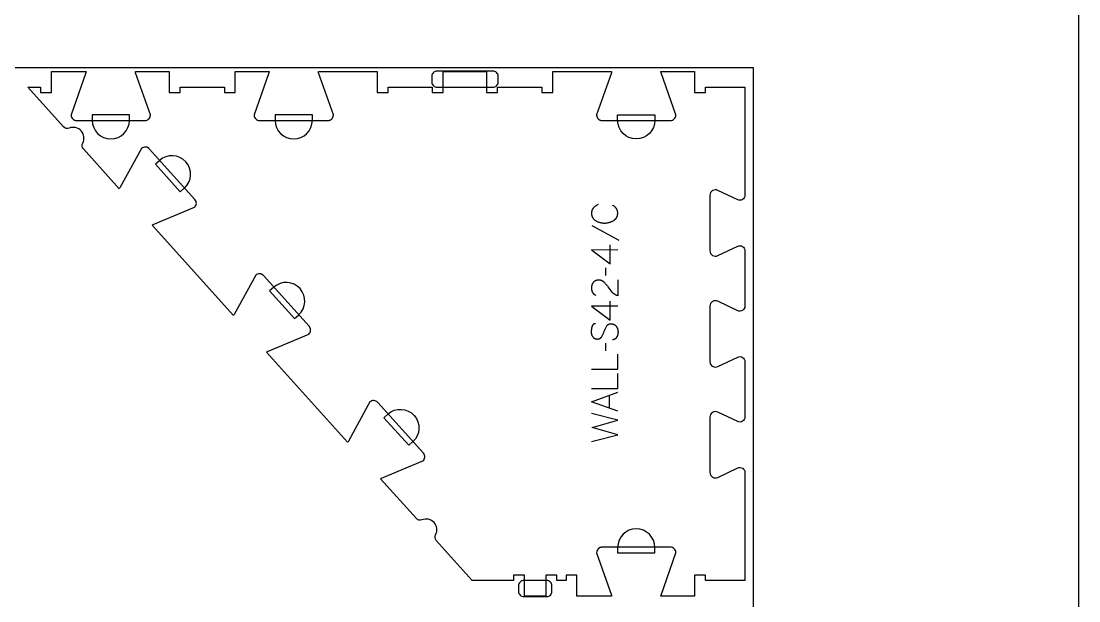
# Model space of a CAD drawing. Extents: x -10701 to -7518, y -19593 to -11999.
# Drawn here: x -8726 to -7518, y -17272 to -16610 of the extents above; entities that cross this region are included whole.
import ezdxf

# ---------------------------------------------------------------- set-up
doc = ezdxf.new("R2010")
doc.units = 0
for name, color, linetype in [('0_SHEET_SPRUCEPLY_2440X122', 1, 'CONTINUOUS'), ('1_ANYTOOL_1MMDEEP_LABELS_S', 2, 'CONTINUOUS'), ('4_ANYTOOL_CUTTHROUGH_OUTSI', 5, 'CONTINUOUS'), ('5_ANYTOOL_HALF_MILL_9MM_IN', 3, 'CONTINUOUS'), ('DONOTCUT', 18, 'CONTINUOUS')]:
    doc.layers.add(name, color=color, linetype=linetype)

msp = doc.modelspace()

# ---------------------------------------------------------------- linework, layer by layer
at = {"layer": '0_SHEET_SPRUCEPLY_2440X122'}
msp.add_lwpolyline([(-10329.7, -16663.3), (-10329.7, -17883.3), (-7889.7, -17883.3), (-7889.7, -16663.3)], close=True, dxfattribs=at)
at = {"layer": '1_ANYTOOL_1MMDEEP_LABELS_S'}
for points in [[(-8067.1, -16819.4), (-8067.5, -16819.6), (-8067.9, -16819.8), (-8068.2, -16820), (-8068.6, -16820.1), (-8069, -16820.3), (-8069.3, -16820.6), (-8069.7, -16820.8), (-8070, -16821), (-8070.4, -16821.2), (-8070.7, -16821.5), (-8071, -16821.8), (-8071.3, -16822), (-8071.6, -16822.3), (-8071.9, -16822.6), (-8072.2, -16822.9), (-8072.4, -16823.2), (-8072.6, -16823.4), (-8072.7, -16823.5), (-8072.8, -16823.7), (-8072.9, -16823.8), (-8073, -16824), (-8073.2, -16824.2), (-8073.3, -16824.3), (-8073.4, -16824.5), (-8073.5, -16824.7), (-8073.6, -16824.9), (-8073.6, -16825.1), (-8073.7, -16825.2), (-8073.8, -16825.4), (-8073.9, -16825.6), (-8074, -16825.8), (-8074, -16826), (-8074.1, -16826.2), (-8074.1, -16826.4), (-8074.2, -16826.6), (-8074.3, -16826.8), (-8074.3, -16827), (-8074.3, -16827.2), (-8074.4, -16827.4), (-8074.4, -16827.6), (-8074.5, -16827.8), (-8074.5, -16828), (-8074.5, -16828.2), (-8074.5, -16828.4), (-8074.5, -16828.6), (-8074.5, -16828.9), (-8074.6, -16829.1), (-8074.6, -16829.3), (-8074.6, -16829.6), (-8074.5, -16830), (-8074.5, -16830.3), (-8074.5, -16830.6), (-8074.4, -16831), (-8074.4, -16831.3), (-8074.3, -16831.6), (-8074.3, -16831.9), (-8074.2, -16832.2), (-8074.1, -16832.5), (-8074, -16832.8), (-8073.9, -16833.1), (-8073.8, -16833.3), (-8073.7, -16833.5), (-8073.7, -16833.6), (-8073.6, -16833.8), (-8073.5, -16833.9), (-8073.5, -16834), (-8073.4, -16834.2), (-8073.3, -16834.3), (-8073.2, -16834.4), (-8073.2, -16834.5), (-8073.1, -16834.7), (-8073, -16834.8), (-8072.9, -16834.9), (-8072.8, -16835), (-8072.7, -16835.2), (-8072.5, -16835.4), (-8072.3, -16835.6), (-8072.1, -16835.8), (-8071.9, -16836.1), (-8071.7, -16836.3), (-8071.5, -16836.5), (-8071.2, -16836.7), (-8071, -16836.9), (-8070.7, -16837.1), (-8070.4, -16837.3), (-8070.2, -16837.5), (-8069.9, -16837.6), (-8069.3, -16838), (-8068.7, -16838.3), (-8068.1, -16838.6), (-8067.5, -16838.9), (-8066.8, -16839.1), (-8066.2, -16839.4), (-8065.6, -16839.6), (-8064.9, -16839.7), (-8064.3, -16839.9), (-8063.6, -16840.1), (-8063, -16840.2), (-8062.3, -16840.3), (-8061.6, -16840.3), (-8060.9, -16840.4), (-8060.3, -16840.4), (-8059.6, -16840.4), (-8058.9, -16840.4), (-8058.2, -16840.4), (-8057.5, -16840.3), (-8056.8, -16840.3), (-8056.1, -16840.2), (-8055.5, -16840), (-8054.8, -16839.9), (-8054.5, -16839.8), (-8054.2, -16839.7), (-8053.9, -16839.6), (-8053.5, -16839.5), (-8053.2, -16839.4), (-8052.9, -16839.3), (-8052.6, -16839.2), (-8052.3, -16839.1), (-8051.7, -16838.8), (-8051, -16838.6), (-8050.4, -16838.3), (-8049.8, -16837.9), (-8049.2, -16837.6), (-8049, -16837.4), (-8048.7, -16837.2), (-8048.4, -16837), (-8048.1, -16836.8), (-8047.9, -16836.6), (-8047.7, -16836.4), (-8047.4, -16836.2), (-8047.2, -16836), (-8047, -16835.8), (-8046.8, -16835.5), (-8046.6, -16835.3), (-8046.5, -16835.2), (-8046.4, -16835), (-8046.3, -16834.9), (-8046.2, -16834.8), (-8046.1, -16834.7), (-8046, -16834.5), (-8046, -16834.4), (-8045.9, -16834.3), (-8045.8, -16834.1), (-8045.7, -16834), (-8045.7, -16833.9), (-8045.6, -16833.7), (-8045.5, -16833.5), (-8045.3, -16833.2), (-8045.2, -16832.9), (-8045.1, -16832.6), (-8045, -16832.3), (-8044.9, -16832), (-8044.8, -16831.7), (-8044.8, -16831.4), (-8044.7, -16831), (-8044.7, -16830.7), (-8044.6, -16830.4), (-8044.6, -16830), (-8044.6, -16829.7), (-8044.6, -16829.3), (-8044.6, -16829), (-8044.6, -16828.6), (-8044.6, -16828.2), (-8044.6, -16828), (-8044.6, -16827.8), (-8044.6, -16827.7), (-8044.7, -16827.5), (-8044.7, -16827.3), (-8044.7, -16827.1), (-8044.7, -16827), (-8044.8, -16826.8), (-8044.8, -16826.6), (-8044.9, -16826.4), (-8044.9, -16826.3), (-8045, -16826.1), (-8045, -16825.9), (-8045.1, -16825.8), (-8045.1, -16825.6), (-8045.2, -16825.5), (-8045.3, -16825.3), (-8045.3, -16825.2), (-8045.4, -16825), (-8045.5, -16824.9), (-8045.5, -16824.7), (-8045.6, -16824.6), (-8045.7, -16824.4), (-8045.8, -16824.3), (-8045.9, -16824.1), (-8046, -16824), (-8046.1, -16823.9), (-8046.2, -16823.7), (-8046.4, -16823.5), (-8046.6, -16823.2), (-8046.8, -16823), (-8047.1, -16822.7), (-8047.3, -16822.5), (-8047.5, -16822.2), (-8047.8, -16822), (-8048, -16821.8), (-8048.3, -16821.5), (-8048.6, -16821.3), (-8048.9, -16821.1), (-8049.2, -16820.9), (-8049.5, -16820.7), (-8049.8, -16820.5), (-8050.1, -16820.3), (-8050.4, -16820.1)], [(-8074.1, -16843.1), (-8043.3, -16860.2)], [(-8044.6, -16871.3), (-8074.6, -16871.2), (-8053.2, -16887.2)], [(-8053.2, -16887.2), (-8053.2, -16865.5)], [(-8058.4, -16891.5), (-8058.4, -16900.3)], [(-8044.6, -16905.2), (-8044.6, -16923.5), (-8045.1, -16923.4), (-8045.3, -16923.3), (-8045.5, -16923.2), (-8045.8, -16923.2), (-8046, -16923.1), (-8046.2, -16923), (-8046.4, -16922.9), (-8046.6, -16922.8), (-8046.8, -16922.7), (-8047, -16922.6), (-8047.2, -16922.5), (-8047.4, -16922.3), (-8047.6, -16922.2), (-8047.8, -16922.1), (-8048, -16922), (-8048.2, -16921.8), (-8048.4, -16921.7), (-8048.6, -16921.6), (-8048.8, -16921.4), (-8049, -16921.3), (-8049.1, -16921.2), (-8049.3, -16921), (-8049.5, -16920.9), (-8049.7, -16920.7), (-8049.8, -16920.5), (-8050, -16920.4), (-8050.2, -16920.2), (-8050.3, -16920), (-8050.5, -16919.9), (-8050.8, -16919.5), (-8052, -16918), (-8053.2, -16916.5), (-8054.4, -16915), (-8055.5, -16913.5), (-8056, -16912.7), (-8056.6, -16912), (-8057.2, -16911.3), (-8057.8, -16910.6), (-8058.4, -16909.9), (-8059, -16909.3), (-8059.6, -16908.7), (-8060.2, -16908.1), (-8060.4, -16907.9), (-8060.5, -16907.8), (-8060.7, -16907.7), (-8060.8, -16907.5), (-8061, -16907.4), (-8061.2, -16907.3), (-8061.3, -16907.2), (-8061.5, -16907), (-8061.7, -16906.9), (-8061.9, -16906.8), (-8062, -16906.7), (-8062.2, -16906.6), (-8062.4, -16906.5), (-8062.6, -16906.5), (-8062.8, -16906.4), (-8063, -16906.3), (-8063.2, -16906.2), (-8063.4, -16906.2), (-8063.6, -16906.1), (-8063.8, -16906.1), (-8064, -16906), (-8064.2, -16905.9), (-8064.4, -16905.9), (-8064.6, -16905.9), (-8064.8, -16905.8), (-8065, -16905.8), (-8065.2, -16905.8), (-8065.4, -16905.8), (-8065.7, -16905.7), (-8065.9, -16905.7), (-8066.1, -16905.7), (-8066.3, -16905.7), (-8066.6, -16905.7), (-8066.8, -16905.7), (-8067.1, -16905.7), (-8067.3, -16905.8), (-8067.5, -16905.8), (-8067.8, -16905.8), (-8068, -16905.8), (-8068.2, -16905.9), (-8068.4, -16905.9), (-8068.7, -16906), (-8068.9, -16906), (-8069.1, -16906.1), (-8069.3, -16906.1), (-8069.5, -16906.2), (-8069.7, -16906.3), (-8069.9, -16906.4), (-8070.1, -16906.4), (-8070.2, -16906.5), (-8070.4, -16906.6), (-8070.6, -16906.7), (-8070.8, -16906.8), (-8071, -16906.9), (-8071.1, -16907), (-8071.3, -16907.1), (-8071.4, -16907.3), (-8071.6, -16907.4), (-8071.8, -16907.5), (-8071.9, -16907.7), (-8072, -16907.8), (-8072.2, -16907.9), (-8072.3, -16908.1), (-8072.5, -16908.2), (-8072.6, -16908.4), (-8072.7, -16908.6), (-8072.8, -16908.7), (-8072.9, -16908.9), (-8073.1, -16909.1), (-8073.2, -16909.2), (-8073.3, -16909.4), (-8073.4, -16909.6), (-8073.5, -16909.8), (-8073.6, -16910), (-8073.7, -16910.1), (-8073.7, -16910.3), (-8073.8, -16910.5), (-8073.9, -16910.7), (-8074, -16910.9), (-8074, -16911.1), (-8074.1, -16911.3), (-8074.2, -16911.5), (-8074.2, -16911.7), (-8074.3, -16911.9), (-8074.3, -16912.1), (-8074.4, -16912.4), (-8074.4, -16912.6), (-8074.4, -16912.8), (-8074.5, -16913), (-8074.5, -16913.2), (-8074.5, -16913.5), (-8074.5, -16913.7), (-8074.5, -16913.9), (-8074.5, -16914.2), (-8074.6, -16914.6), (-8074.6, -16915), (-8074.5, -16915.4), (-8074.5, -16915.7), (-8074.5, -16916.1), (-8074.4, -16916.4), (-8074.4, -16916.7), (-8074.3, -16917.1), (-8074.2, -16917.4), (-8074.2, -16917.7), (-8074.1, -16917.9), (-8074.1, -16918), (-8074, -16918.2), (-8074, -16918.3), (-8073.9, -16918.5), (-8073.8, -16918.6), (-8073.8, -16918.7), (-8073.7, -16918.9), (-8073.6, -16919), (-8073.6, -16919.2), (-8073.5, -16919.3), (-8073.4, -16919.4), (-8073.4, -16919.6), (-8073.3, -16919.7), (-8073.2, -16919.8), (-8073.1, -16920), (-8073, -16920.1), (-8072.9, -16920.2), (-8072.9, -16920.4), (-8072.8, -16920.5), (-8072.7, -16920.6), (-8072.6, -16920.7), (-8072.5, -16920.8), (-8072.4, -16921), (-8072.3, -16921.1), (-8072.1, -16921.2), (-8072, -16921.3), (-8071.9, -16921.4), (-8071.8, -16921.5), (-8071.7, -16921.6), (-8071.6, -16921.7), (-8071.4, -16921.8), (-8071.2, -16922), (-8070.9, -16922.2), (-8070.7, -16922.4), (-8070.4, -16922.6), (-8070.1, -16922.8), (-8069.8, -16923), (-8069.5, -16923.1)], [(-8053.2, -16951.4), (-8053.2, -16929.7)], [(-8044.6, -16935.5), (-8074.6, -16935.4), (-8053.2, -16951.4)], [(-8070, -16955.5), (-8070.2, -16955.5), (-8070.3, -16955.5), (-8070.3, -16955.5), (-8070.4, -16955.5), (-8070.5, -16955.5), (-8070.6, -16955.5), (-8070.7, -16955.5), (-8070.8, -16955.5), (-8070.9, -16955.6), (-8071, -16955.6), (-8071, -16955.6), (-8071.1, -16955.6), (-8071.2, -16955.6), (-8071.3, -16955.7), (-8071.4, -16955.7), (-8071.4, -16955.7), (-8071.5, -16955.7), (-8071.6, -16955.8), (-8071.7, -16955.8), (-8071.7, -16955.8), (-8071.8, -16955.9), (-8071.9, -16955.9), (-8072, -16955.9), (-8072, -16956), (-8072.1, -16956), (-8072.2, -16956.1), (-8072.2, -16956.1), (-8072.3, -16956.1), (-8072.4, -16956.2), (-8072.4, -16956.2), (-8072.5, -16956.3), (-8072.5, -16956.3), (-8072.6, -16956.4), (-8072.7, -16956.5), (-8072.7, -16956.5), (-8072.8, -16956.6), (-8072.8, -16956.6), (-8072.9, -16956.7), (-8073, -16956.8), (-8073, -16956.8), (-8073.1, -16956.9), (-8073.1, -16957), (-8073.2, -16957), (-8073.2, -16957.1), (-8073.3, -16957.2), (-8073.3, -16957.2), (-8073.4, -16957.3), (-8073.4, -16957.4), (-8073.4, -16957.5), (-8073.5, -16957.6), (-8073.5, -16957.6), (-8073.6, -16957.8), (-8073.7, -16958), (-8073.8, -16958.2), (-8073.8, -16958.4), (-8073.9, -16958.6), (-8074, -16958.8), (-8074.2, -16959.6), (-8074.4, -16960.4), (-8074.5, -16961.2), (-8074.7, -16961.9), (-8074.7, -16962.3), (-8074.8, -16962.7), (-8074.8, -16963.1), (-8074.8, -16963.4), (-8074.9, -16963.8), (-8074.9, -16964.1), (-8074.9, -16964.5), (-8074.9, -16964.9), (-8074.9, -16965.1), (-8074.9, -16965.3), (-8074.9, -16965.4), (-8074.9, -16965.6), (-8074.9, -16965.8), (-8074.8, -16966), (-8074.8, -16966.2), (-8074.8, -16966.4), (-8074.8, -16966.6), (-8074.7, -16966.8), (-8074.7, -16966.9), (-8074.6, -16967.1), (-8074.6, -16967.3), (-8074.6, -16967.5), (-8074.5, -16967.7), (-8074.4, -16967.8), (-8074.4, -16968), (-8074.3, -16968.2), (-8074.3, -16968.4), (-8074.2, -16968.5), (-8074.1, -16968.7), (-8074, -16968.9), (-8074, -16969), (-8073.9, -16969.2), (-8073.8, -16969.4), (-8073.7, -16969.5), (-8073.6, -16969.7), (-8073.5, -16969.8), (-8073.4, -16970), (-8073.3, -16970.2), (-8073.2, -16970.3), (-8073.1, -16970.5), (-8073, -16970.6), (-8072.8, -16970.8), (-8072.7, -16970.9), (-8072.6, -16971.1), (-8072.5, -16971.2), (-8072.3, -16971.3), (-8072.2, -16971.4), (-8072.1, -16971.6), (-8071.9, -16971.7), (-8071.8, -16971.8), (-8071.6, -16971.9), (-8071.5, -16972), (-8071.3, -16972.1), (-8071.2, -16972.2), (-8071, -16972.3), (-8070.9, -16972.3), (-8070.7, -16972.4), (-8070.5, -16972.5), (-8070.4, -16972.6), (-8070.2, -16972.6), (-8070, -16972.7), (-8069.8, -16972.7), (-8069.7, -16972.8), (-8069.5, -16972.8), (-8069.3, -16972.8), (-8069.1, -16972.9), (-8068.9, -16972.9), (-8068.7, -16972.9), (-8068.5, -16972.9), (-8068.3, -16973), (-8068.1, -16973), (-8067.9, -16973), (-8067.7, -16973), (-8067.4, -16973), (-8067.2, -16972.9), (-8067, -16972.9), (-8066.8, -16972.9), (-8066.6, -16972.9), (-8066.4, -16972.8), (-8066.3, -16972.8), (-8066.1, -16972.7), (-8065.9, -16972.7), (-8065.7, -16972.6), (-8065.5, -16972.6), (-8065.4, -16972.5), (-8065.4, -16972.5), (-8065.3, -16972.5), (-8065.2, -16972.4), (-8065.1, -16972.4), (-8065, -16972.3), (-8064.9, -16972.3), (-8064.9, -16972.3), (-8064.8, -16972.2), (-8064.7, -16972.2), (-8064.6, -16972.1), (-8064.6, -16972.1), (-8064.5, -16972), (-8064.4, -16972), (-8064.3, -16971.9), (-8064.3, -16971.9), (-8064.2, -16971.8), (-8064.1, -16971.7), (-8064.1, -16971.7), (-8064, -16971.6), (-8063.9, -16971.6), (-8063.9, -16971.5), (-8063.8, -16971.4), (-8063.7, -16971.4), (-8063.6, -16971.2), (-8063.5, -16971.1), (-8063.4, -16970.9), (-8063.2, -16970.8), (-8063.1, -16970.6), (-8063, -16970.5), (-8062.9, -16970.3), (-8062.8, -16970.1), (-8062.4, -16969.4), (-8062, -16968.7), (-8061.7, -16967.9), (-8061.3, -16967.2), (-8061, -16966.4), (-8060.6, -16965.6), (-8060.3, -16964.8), (-8060, -16964), (-8059.7, -16963.1), (-8059.4, -16962.3), (-8059, -16961.5), (-8058.7, -16960.8), (-8058.3, -16960), (-8057.9, -16959.3), (-8057.5, -16958.6), (-8057.1, -16957.9), (-8057, -16957.8), (-8056.8, -16957.6), (-8056.7, -16957.4), (-8056.7, -16957.4), (-8056.6, -16957.3), (-8056.5, -16957.2), (-8056.5, -16957.1), (-8056.4, -16957.1), (-8056.4, -16957), (-8056.3, -16956.9), (-8056.2, -16956.9), (-8056.2, -16956.8), (-8056.1, -16956.8), (-8056, -16956.7), (-8055.9, -16956.6), (-8055.9, -16956.6), (-8055.8, -16956.5), (-8055.7, -16956.5), (-8055.7, -16956.4), (-8055.6, -16956.4), (-8055.5, -16956.3), (-8055.4, -16956.3), (-8055.3, -16956.2), (-8055.3, -16956.2), (-8055.2, -16956.1), (-8055.1, -16956.1), (-8055, -16956), (-8054.9, -16956), (-8054.9, -16956), (-8054.8, -16955.9), (-8054.7, -16955.9), (-8054.6, -16955.9), (-8054.5, -16955.8), (-8054.4, -16955.8), (-8054.3, -16955.8), (-8054.2, -16955.7), (-8054.1, -16955.7), (-8054, -16955.7), (-8053.8, -16955.6), (-8053.6, -16955.6), (-8053.4, -16955.6), (-8053.2, -16955.5), (-8053, -16955.5), (-8052.7, -16955.5), (-8052.5, -16955.5), (-8052.3, -16955.5), (-8052.1, -16955.5), (-8051.9, -16955.5), (-8051.6, -16955.5), (-8051.4, -16955.5), (-8051.2, -16955.6), (-8050.9, -16955.6), (-8050.7, -16955.6), (-8050.5, -16955.7), (-8050.3, -16955.7), (-8050.1, -16955.8), (-8049.9, -16955.8), (-8049.7, -16955.9), (-8049.5, -16956), (-8049.3, -16956), (-8049.1, -16956.1), (-8048.9, -16956.2), (-8048.7, -16956.3), (-8048.6, -16956.4), (-8048.4, -16956.5), (-8048.2, -16956.6), (-8048, -16956.7), (-8047.9, -16956.8), (-8047.7, -16956.9), (-8047.6, -16957), (-8047.4, -16957.1), (-8047.3, -16957.3), (-8047.1, -16957.4), (-8047, -16957.6), (-8046.8, -16957.7), (-8046.7, -16957.9), (-8046.6, -16958), (-8046.4, -16958.2), (-8046.3, -16958.3), (-8046.2, -16958.5), (-8046.1, -16958.7), (-8045.9, -16959.1), (-8045.6, -16959.4), (-8045.5, -16959.8), (-8045.3, -16960.2), (-8045.1, -16960.5), (-8045, -16960.9), (-8044.9, -16961.1), (-8044.8, -16961.3), (-8044.8, -16961.5), (-8044.7, -16961.7), (-8044.6, -16961.9), (-8044.6, -16962.1), (-8044.5, -16962.3), (-8044.5, -16962.5), (-8044.5, -16962.7), (-8044.4, -16962.9), (-8044.4, -16963.1), (-8044.3, -16963.3), (-8044.3, -16963.5), (-8044.3, -16963.7), (-8044.3, -16964.1), (-8044.2, -16964.5), (-8044.2, -16964.9), (-8044.2, -16965.3), (-8044.2, -16965.7), (-8044.3, -16966.1), (-8044.3, -16966.5), (-8044.3, -16966.9), (-8044.4, -16967.3), (-8044.5, -16967.7), (-8044.6, -16968.1), (-8044.7, -16968.4), (-8044.8, -16968.8), (-8044.9, -16969.2), (-8045.1, -16969.5), (-8045.2, -16969.9), (-8045.4, -16970.3), (-8045.6, -16970.6), (-8045.8, -16970.9), (-8045.9, -16971.1), (-8046, -16971.3), (-8046.1, -16971.4), (-8046.2, -16971.6), (-8046.3, -16971.7), (-8046.4, -16971.9), (-8046.5, -16972), (-8046.6, -16972.1), (-8046.8, -16972.3), (-8046.9, -16972.4), (-8047, -16972.5), (-8047.2, -16972.6), (-8047.2, -16972.7), (-8047.3, -16972.7), (-8047.4, -16972.8), (-8047.4, -16972.8), (-8047.5, -16972.9), (-8047.6, -16972.9), (-8047.6, -16973), (-8047.7, -16973), (-8047.8, -16973), (-8047.9, -16973.1), (-8047.9, -16973.1), (-8048, -16973.2), (-8048.1, -16973.2), (-8048.2, -16973.2), (-8048.2, -16973.3), (-8048.3, -16973.3), (-8048.4, -16973.3), (-8048.5, -16973.4), (-8048.6, -16973.4), (-8048.6, -16973.4), (-8048.8, -16973.5), (-8049, -16973.5), (-8049.1, -16973.6), (-8049.3, -16973.6), (-8049.5, -16973.6), (-8049.7, -16973.6), (-8049.9, -16973.7), (-8050, -16973.7), (-8050.2, -16973.7), (-8050.4, -16973.7)], [(-8058.4, -16977.7), (-8058.4, -16986.5)], [(-8074.6, -17007.5), (-8044.6, -17007.5), (-8044.6, -16990.4)], [(-8074.6, -17029.3), (-8044.6, -17029.3), (-8044.6, -17012.2)], [(-8044.6, -17055.5), (-8074.6, -17044.6), (-8044.6, -17033.6)], [(-8054.1, -17052), (-8054.1, -17037.1)], [(-8074.6, -17090.2), (-8044.6, -17082.5), (-8073.7, -17074.1), (-8044.6, -17065.6), (-8074.6, -17058.1)]]:
    msp.add_lwpolyline(points, dxfattribs=at)
at = {"layer": '4_ANYTOOL_CUTTHROUGH_OUTSI', "color": 5}
msp.add_lwpolyline([(-7907.5, -17120.3, -0.257375), (-7901.9, -17120.6, -0.257375), (-7899.3, -17125.5), (-7899.3, -17248.8), (-7944.3, -17248.8), (-7944.3, -17242.8), (-7956.8, -17242.8), (-7956.8, -17266.8), (-7995.4, -17266.8), (-7995.4, -17266.8, -0.061485), (-7995.1, -17265.5), (-7978.2, -17217.2), (-7978.2, -17217.1), (-7978.2, -17217.1), (-7978.2, -17217.1, 0.414214), (-7984.5, -17210.8), (-8062.5, -17210.8), (-8062.6, -17210.9), (-8062.8, -17210.9), (-8062.9, -17210.9), (-8063.1, -17210.9), (-8063.2, -17210.9), (-8063.4, -17210.9), (-8063.5, -17210.9), (-8063.7, -17211), (-8063.8, -17211), (-8064, -17211), (-8064.1, -17211.1), (-8064.3, -17211.1), (-8064.4, -17211.2), (-8064.6, -17211.2), (-8064.7, -17211.3), (-8064.9, -17211.3), (-8065, -17211.4), (-8065.1, -17211.5), (-8065.3, -17211.5), (-8065.4, -17211.6), (-8065.5, -17211.7), (-8065.7, -17211.7), (-8065.8, -17211.8), (-8065.9, -17211.9), (-8066.1, -17212), (-8066.2, -17212.1), (-8066.3, -17212.2), (-8066.4, -17212.3), (-8066.5, -17212.4), (-8066.7, -17212.5), (-8066.8, -17212.6), (-8066.9, -17212.7, 0.198912), (-8068.7, -17217.1), (-8068.7, -17217.1), (-8068.7, -17217.2), (-8051.8, -17265.5), (-8051.8, -17265.5, -0.061485), (-8051.6, -17266.8), (-8069, -17266.8), (-8091.1, -17266.8), (-8091.1, -17242.8), (-8103.6, -17242.8), (-8103.6, -17248.8), (-8114.1, -17248.8), (-8114.1, -17242.8), (-8126.6, -17242.8), (-8126.6, -17266.8), (-8151.1, -17266.8), (-8151.1, -17242.8), (-8163.6, -17242.8), (-8163.6, -17248.8), (-8210.8, -17248.8), (-8251.8, -17203.3), (-8251.8, -17203.3, -0.317837), (-8252.6, -17196.7, 0.707107), (-8268.1, -17179.6, -0.317837), (-8274.5, -17178.1), (-8315.4, -17132.7, -0.061485), (-8314.2, -17131.9), (-8267.1, -17112.2), (-8267, -17112.1), (-8267, -17112.1), (-8267, -17112.1, 0.198912), (-8264.9, -17107.8), (-8264.9, -17107.6), (-8264.9, -17107.5), (-8264.9, -17107.3), (-8264.9, -17107.2), (-8264.9, -17107), (-8265, -17106.9), (-8265, -17106.7), (-8265, -17106.6), (-8265, -17106.4), (-8265, -17106.3), (-8265.1, -17106.1), (-8265.1, -17106), (-8265.1, -17105.8), (-8265.2, -17105.7), (-8265.2, -17105.5), (-8265.3, -17105.4), (-8265.3, -17105.2), (-8265.4, -17105.1), (-8265.5, -17104.9), (-8265.5, -17104.8), (-8265.6, -17104.7), (-8265.7, -17104.5), (-8265.7, -17104.4), (-8265.8, -17104.3), (-8265.9, -17104.1), (-8266, -17104), (-8266.1, -17103.9), (-8266.1, -17103.7), (-8266.2, -17103.6), (-8266.3, -17103.5), (-8266.4, -17103.4), (-8266.5, -17103.3), (-8318.7, -17045.3, 0.414214), (-8327.5, -17044.9), (-8327.6, -17044.9), (-8327.6, -17044.9), (-8352.2, -17089.8), (-8352.2, -17089.8, -0.061485), (-8353, -17090.9), (-8445.8, -16987.8, -0.061485), (-8444.7, -16987.1), (-8397.5, -16967.3), (-8397.4, -16967.3), (-8397.4, -16967.3), (-8397.4, -16967.3, 0.198912), (-8395.3, -16963), (-8395.3, -16962.8), (-8395.3, -16962.7), (-8395.3, -16962.5), (-8395.3, -16962.3), (-8395.4, -16962.2), (-8395.4, -16962), (-8395.4, -16961.9), (-8395.4, -16961.7), (-8395.4, -16961.6), (-8395.5, -16961.4), (-8395.5, -16961.3), (-8395.5, -16961.1), (-8395.6, -16961), (-8395.6, -16960.8), (-8395.6, -16960.7), (-8395.7, -16960.5), (-8395.8, -16960.4), (-8395.8, -16960.2), (-8395.9, -16960.1), (-8395.9, -16960), (-8396, -16959.8), (-8396.1, -16959.7), (-8396.1, -16959.6), (-8396.2, -16959.4), (-8396.3, -16959.3), (-8396.4, -16959.2), (-8396.5, -16959), (-8396.6, -16958.9), (-8396.7, -16958.8), (-8396.7, -16958.7), (-8396.8, -16958.6), (-8396.9, -16958.4), (-8449.1, -16900.5), (-8449.2, -16900.4), (-8449.3, -16900.3), (-8449.5, -16900.2), (-8449.6, -16900), (-8449.7, -16899.9), (-8449.8, -16899.8), (-8449.9, -16899.8), (-8450, -16899.7), (-8450.2, -16899.6), (-8450.3, -16899.5), (-8450.4, -16899.4), (-8450.5, -16899.3), (-8450.7, -16899.2), (-8450.8, -16899.2), (-8451, -16899.1), (-8451.1, -16899), (-8451.2, -16899), (-8451.4, -16898.9), (-8451.5, -16898.8), (-8451.7, -16898.8), (-8451.8, -16898.7), (-8452, -16898.7), (-8452.1, -16898.6), (-8452.3, -16898.6), (-8452.4, -16898.6), (-8452.6, -16898.5), (-8452.7, -16898.5), (-8452.9, -16898.5), (-8453, -16898.5), (-8453.2, -16898.4), (-8453.3, -16898.4), (-8453.5, -16898.4, 0.198912), (-8458, -16900), (-8458, -16900), (-8458, -16900.1), (-8482.6, -16944.9), (-8482.6, -16944.9, -0.061485), (-8483.5, -16946), (-8576.3, -16843, -0.061485), (-8575.1, -16842.2), (-8527.9, -16822.5), (-8527.9, -16822.5), (-8527.8, -16822.4), (-8527.8, -16822.4, 0.414214), (-8527.4, -16813.6), (-8579.5, -16755.6), (-8579.7, -16755.5), (-8579.8, -16755.4), (-8579.9, -16755.3), (-8580, -16755.2), (-8580.1, -16755.1), (-8580.2, -16755), (-8580.3, -16754.9), (-8580.4, -16754.8), (-8580.6, -16754.7), (-8580.7, -16754.6), (-8580.8, -16754.6), (-8581, -16754.5), (-8581.1, -16754.4), (-8581.2, -16754.3), (-8581.4, -16754.2), (-8581.5, -16754.2), (-8581.6, -16754.1), (-8581.8, -16754.1), (-8581.9, -16754), (-8582.1, -16753.9), (-8582.2, -16753.9), (-8582.4, -16753.8), (-8582.5, -16753.8), (-8582.7, -16753.8), (-8582.8, -16753.7), (-8583, -16753.7), (-8583.1, -16753.7), (-8583.3, -16753.6), (-8583.4, -16753.6), (-8583.6, -16753.6), (-8583.7, -16753.6), (-8583.9, -16753.6, 0.198912), (-8588.4, -16755.2), (-8588.4, -16755.2), (-8588.4, -16755.2), (-8613, -16800.1), (-8613, -16800.1, -0.061485), (-8613.9, -16801.2), (-8654.8, -16755.8, -0.317837), (-8655.6, -16749.2, 0.707107), (-8671, -16732, -0.317837), (-8677.5, -16730.6), (-8718.2, -16685.3), (-8703.6, -16685.3), (-8703.6, -16691.3), (-8691.1, -16691.3), (-8691.1, -16667.3), (-8651.6, -16667.3), (-8651.6, -16667.3, -0.061485), (-8651.8, -16668.7), (-8668.7, -16717), (-8668.7, -16717.1), (-8668.7, -16717.1), (-8668.7, -16717.1, 0.198912), (-8666.9, -16721.5), (-8666.8, -16721.6), (-8666.7, -16721.7), (-8666.5, -16721.8), (-8666.4, -16721.9), (-8666.3, -16722), (-8666.2, -16722.1), (-8666.1, -16722.2), (-8665.9, -16722.3), (-8665.8, -16722.4), (-8665.7, -16722.5), (-8665.5, -16722.5), (-8665.4, -16722.6), (-8665.3, -16722.7), (-8665.1, -16722.7), (-8665, -16722.8), (-8664.9, -16722.9), (-8664.7, -16722.9), (-8664.6, -16723), (-8664.4, -16723), (-8664.3, -16723.1), (-8664.1, -16723.1), (-8664, -16723.2), (-8663.8, -16723.2), (-8663.7, -16723.2), (-8663.5, -16723.3), (-8663.4, -16723.3), (-8663.2, -16723.3), (-8663.1, -16723.3), (-8662.9, -16723.3), (-8662.8, -16723.3), (-8662.6, -16723.3), (-8662.5, -16723.3), (-8584.5, -16723.3, 0.414214), (-8578.2, -16717.1), (-8578.2, -16717.1), (-8578.2, -16717), (-8595.1, -16668.7), (-8595.1, -16668.7, -0.061485), (-8595.4, -16667.3), (-8556.8, -16667.3), (-8556.8, -16691.3), (-8544.3, -16691.3), (-8544.3, -16685.3), (-8493.8, -16685.3), (-8493.8, -16691.3), (-8481.3, -16691.3), (-8481.3, -16667.3), (-8442.7, -16667.3), (-8442.7, -16667.3, -0.061485), (-8442.9, -16668.7), (-8459.8, -16717), (-8459.8, -16717.1), (-8459.8, -16717.1), (-8459.8, -16717.1, 0.414214), (-8453.6, -16723.3), (-8375.6, -16723.3), (-8375.4, -16723.3), (-8375.3, -16723.3), (-8375.1, -16723.3), (-8375, -16723.3), (-8374.8, -16723.3), (-8374.6, -16723.3), (-8374.5, -16723.3), (-8374.3, -16723.2), (-8374.2, -16723.2), (-8374, -16723.2), (-8373.9, -16723.1), (-8373.7, -16723.1), (-8373.6, -16723), (-8373.5, -16723), (-8373.3, -16722.9), (-8373.2, -16722.9), (-8373, -16722.8), (-8372.9, -16722.7), (-8372.7, -16722.7), (-8372.6, -16722.6), (-8372.5, -16722.5), (-8372.3, -16722.5), (-8372.2, -16722.4), (-8372.1, -16722.3), (-8371.9, -16722.2), (-8371.8, -16722.1), (-8371.7, -16722), (-8371.6, -16721.9), (-8371.5, -16721.8), (-8371.4, -16721.7), (-8371.2, -16721.6), (-8371.1, -16721.5, 0.198912), (-8369.3, -16717.1), (-8369.3, -16717.1), (-8369.3, -16717), (-8386.2, -16668.7), (-8386.2, -16668.7, -0.061485), (-8386.4, -16667.3), (-8319.3, -16667.3), (-8319.3, -16691.3), (-8306.8, -16691.3), (-8306.8, -16685.3), (-8256.3, -16685.3), (-8256.3, -16691.3), (-8243.8, -16691.3), (-8243.8, -16667.3), (-8194.3, -16667.3), (-8194.3, -16691.3), (-8181.8, -16691.3), (-8181.8, -16685.3), (-8131.3, -16685.3), (-8131.3, -16691.3), (-8118.8, -16691.3), (-8118.8, -16667.3), (-8069, -16667.3), (-8051.6, -16667.3), (-8051.6, -16667.3, -0.061486), (-8051.8, -16668.7), (-8068.7, -16717), (-8068.7, -16717.1), (-8068.7, -16717.1), (-8068.7, -16717.1, 0.198912), (-8066.9, -16721.5), (-8066.8, -16721.6), (-8066.7, -16721.7), (-8066.5, -16721.8), (-8066.4, -16721.9), (-8066.3, -16722), (-8066.2, -16722.1), (-8066.1, -16722.2), (-8065.9, -16722.3), (-8065.8, -16722.4), (-8065.7, -16722.5), (-8065.5, -16722.5), (-8065.4, -16722.6), (-8065.3, -16722.7), (-8065.1, -16722.7), (-8065, -16722.8), (-8064.9, -16722.9), (-8064.7, -16722.9), (-8064.6, -16723), (-8064.4, -16723), (-8064.3, -16723.1), (-8064.1, -16723.1), (-8064, -16723.2), (-8063.8, -16723.2), (-8063.7, -16723.2), (-8063.5, -16723.3), (-8063.4, -16723.3), (-8063.2, -16723.3), (-8063.1, -16723.3), (-8062.9, -16723.3), (-8062.8, -16723.3), (-8062.6, -16723.3), (-8062.5, -16723.3), (-7984.5, -16723.3, 0.414214), (-7978.2, -16717.1), (-7978.2, -16717.1), (-7978.2, -16717), (-7995.1, -16668.7), (-7995.1, -16668.7, -0.061485), (-7995.4, -16667.3), (-7956.8, -16667.3), (-7956.8, -16691.3), (-7944.3, -16691.3), (-7944.3, -16685.3), (-7899.3, -16685.3), (-7899.3, -16808.7), (-7899.3, -16808.7, -0.551268), (-7907.5, -16813.9), (-7930.3, -16803.1, 0.551268), (-7939.3, -16808.7), (-7939.3, -16872.1, 0.257375), (-7936.3, -16877.4, 0.257375), (-7930.3, -16877.7), (-7907.5, -16866.9, -0.551268), (-7899.3, -16872.1), (-7899.3, -16935.4, -0.551268), (-7907.5, -16940.6), (-7930.3, -16929.8, 0.551268), (-7939.3, -16935.4), (-7939.3, -16998.8, 0.551268), (-7930.3, -17004.4), (-7907.5, -16993.6, -0.551268), (-7899.3, -16998.8), (-7899.3, -17062.1, -0.551268), (-7907.5, -17067.3), (-7930.3, -17056.5, 0.551268), (-7939.3, -17062.1), (-7939.3, -17125.5, 0.551268), (-7930.3, -17131.1)], format="xyb", close=True, dxfattribs=at)
at = {"layer": '5_ANYTOOL_HALF_MILL_9MM_IN', "color": 3}
for points in [[(-8250.9, -16666.8, 0.414214), (-8256.9, -16672.8), (-8256.9, -16679.3, 0.414214), (-8250.9, -16685.3), (-8187.1, -16685.3, 0.414214), (-8181.1, -16679.3), (-8181.1, -16672.8, 0.414214), (-8187.1, -16666.8)], [(-8644.7, -16723.1, 1), (-8602.2, -16723.1), (-8602.2, -16722.8), (-8602.2, -16716.8), (-8644.7, -16716.8), (-8644.7, -16722.8), (-8644.7, -16723.1)], [(-8435.8, -16723.1, 1), (-8393.3, -16723.1), (-8393.3, -16722.8), (-8393.3, -16716.8), (-8435.8, -16716.8), (-8435.8, -16722.8), (-8435.8, -16723.1)], [(-8002.2, -16723.1, -1), (-8044.7, -16723.1), (-8044.7, -16722.8), (-8044.7, -16716.8), (-8002.2, -16716.8), (-8002.2, -16722.8), (-8002.2, -16723.1)], [(-8539.4, -16800.6, 1), (-8567.9, -16769), (-8568, -16769.2), (-8572.5, -16773.2), (-8544.1, -16804.8), (-8539.6, -16800.7), (-8539.4, -16800.6)], [(-8409, -16945.4, 1), (-8437.4, -16913.8), (-8437.6, -16914), (-8442.1, -16918), (-8413.7, -16949.6), (-8409.2, -16945.6), (-8409, -16945.4)], [(-8307, -17058.7, -1), (-8278.6, -17090.3), (-8278.8, -17090.4), (-8283.2, -17094.4), (-8311.7, -17062.9), (-8307.2, -17058.8), (-8307, -17058.7)], [(-8002.2, -17211.1, 1), (-8044.7, -17211.1), (-8044.7, -17211.3), (-8044.7, -17217.3), (-8002.2, -17217.3), (-8002.2, -17211.3), (-8002.2, -17211.1)], [(-8151.9, -17248.8, 0.414214), (-8157.9, -17254.8), (-8157.9, -17261.3, 0.414214), (-8151.9, -17267.3), (-8125.7, -17267.3, 0.414214), (-8119.7, -17261.3), (-8119.7, -17254.8, 0.414214), (-8125.7, -17248.8)]]:
    msp.add_lwpolyline(points, format="xyb", close=True, dxfattribs=at)
at = {"layer": 'DONOTCUT'}
msp.add_lwpolyline([(-10701.4, -19592.7), (-7518, -19592.7), (-7518, -11999.3), (-10701.4, -11999.3)], close=True, dxfattribs=at)

doc.saveas('drawing.dxf')
